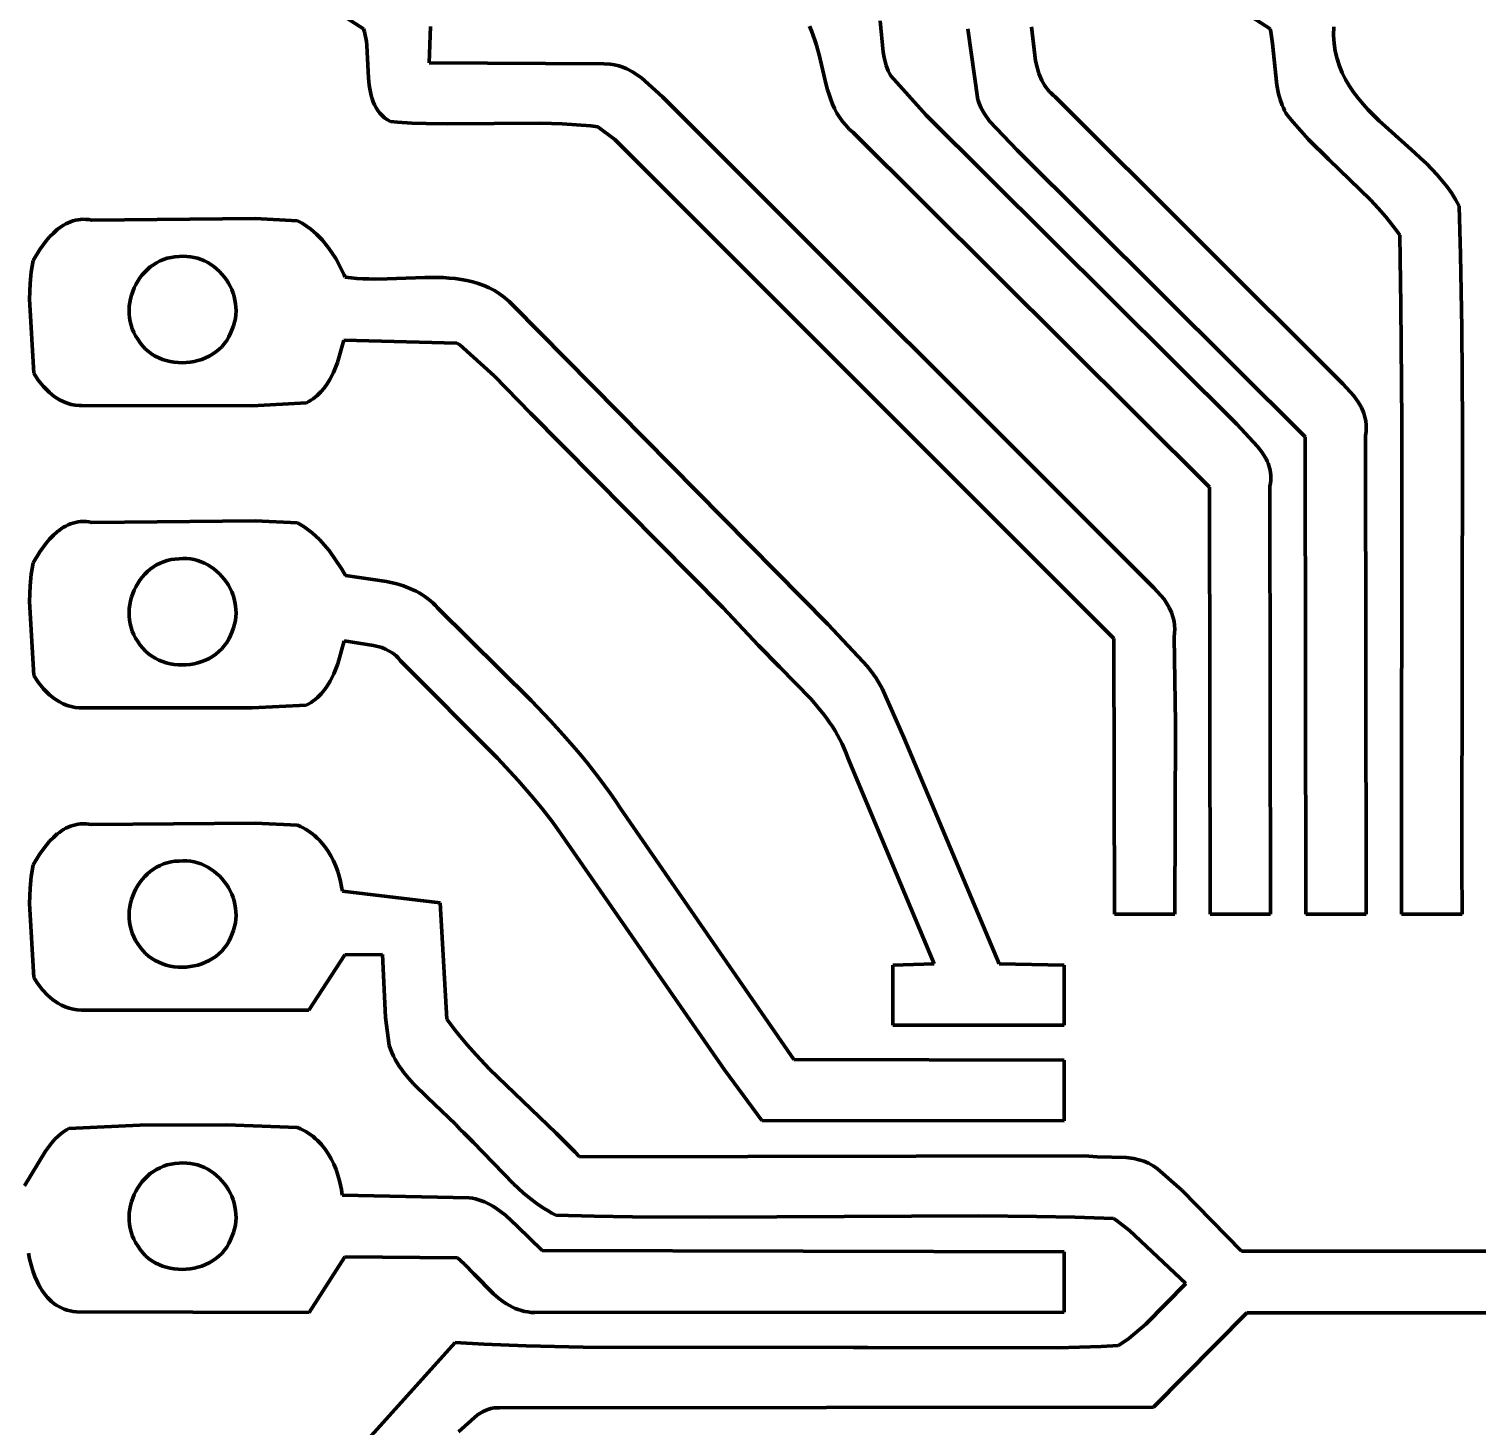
# Model space of a CAD drawing. Header units: millimetres. Extents: x 0.5 to 14.1, y 0 to 14.9.
# Drawn here: x 2.646 to 6.639, y 8.242 to 12.094 of the extents above; entities that cross this region are included whole.
import ezdxf

# ---------------------------------------------------------------- set-up
doc = ezdxf.new("R2010")
doc.units = ezdxf.units.MM
doc.layers.add('color#000000ff', color=7, linetype='CONTINUOUS', lineweight=100)

msp = doc.modelspace()

# ---------------------------------------------------------------- linework, layer by layer
at = {"layer": 'color#000000ff'}
for p, q in [((3.5686, 12.0938), (3.4162, 12.1927)), ((6.0684, 12.0939), (5.9163, 12.1927)), ((3.753, 12.101), (3.7494, 12.0001)), ((4.8036, 12.0885), (4.7979, 12.1011)), ((4.9927, 12.1158), (5.0014, 12.0303)), ((5.4104, 12.1), (5.4216, 12.0059)), ((6.2438, 12.1001), (6.2432, 12.0764)), ((3.5711, 12.0856), (3.5686, 12.0938)), ((3.5733, 12.077), (3.5711, 12.0856)), ((3.575, 12.0681), (3.5733, 12.077)), ((3.5765, 12.0589), (3.575, 12.0681)), ((3.5776, 12.0494), (3.5765, 12.0589)), ((4.8087, 12.0757), (4.8036, 12.0885)), ((4.8133, 12.0626), (4.8087, 12.0757)), ((4.8174, 12.0493), (4.8133, 12.0626)), ((5.2624, 11.8986), (5.235, 12.0939)), ((6.07, 12.086), (6.0684, 12.0939)), ((6.0748, 12.0538), (6.07, 12.086)), ((6.2432, 12.0764), (6.2445, 12.0538)), ((3.5791, 12.0299), (3.5776, 12.0494)), ((3.5825, 11.9588), (3.5791, 12.0299)), ((4.8212, 12.0358), (4.8174, 12.0493)), ((4.8246, 12.0221), (4.8212, 12.0358)), ((4.8442, 11.9395), (4.8246, 12.0221)), ((5.0014, 12.0303), (5.0041, 12.0151)), ((6.0865, 11.9388), (6.0748, 12.0538)), ((6.2445, 12.0538), (6.2477, 12.0322)), ((6.2477, 12.0322), (6.2525, 12.0115)), ((3.7494, 12.0001), (4.2315, 11.9975)), ((4.2315, 11.9975), (4.2487, 11.9965)), ((4.2487, 11.9965), (4.2608, 11.9949)), ((4.2608, 11.9949), (4.2724, 11.9921)), ((4.2724, 11.9921), (4.2837, 11.9885)), ((4.2837, 11.9885), (4.2945, 11.9839)), ((4.2945, 11.9839), (4.3101, 11.9756)), ((5.0041, 12.0151), (5.0077, 12.0001)), ((5.0077, 12.0001), (5.0099, 11.9928)), ((5.0099, 11.9928), (5.0125, 11.9855)), ((5.0125, 11.9855), (5.0154, 11.9784)), ((5.0154, 11.9784), (5.0186, 11.9713)), ((5.4216, 12.0059), (5.4264, 11.9848)), ((5.4264, 11.9848), (5.4306, 11.9711)), ((6.2525, 12.0115), (6.2589, 11.9916)), ((6.2589, 11.9916), (6.2668, 11.9725)), ((3.5845, 11.9389), (3.5825, 11.9588)), ((3.5859, 11.9292), (3.5845, 11.9389)), ((4.3101, 11.9756), (4.3347, 11.9587)), ((4.3347, 11.9587), (4.3929, 11.9071)), ((4.8479, 11.926), (4.8442, 11.9395)), ((5.0186, 11.9713), (5.0223, 11.9644)), ((5.0223, 11.9644), (5.1202, 11.8564)), ((5.4306, 11.9711), (5.4358, 11.9579)), ((5.4358, 11.9579), (5.4388, 11.9515)), ((5.4388, 11.9515), (5.4422, 11.9452)), ((5.4422, 11.9452), (5.4458, 11.9391)), ((5.4458, 11.9391), (5.4498, 11.9332)), ((6.0915, 11.9149), (6.0865, 11.9388)), ((6.2668, 11.9725), (6.2761, 11.9542)), ((6.2761, 11.9542), (6.2865, 11.9365)), ((3.5877, 11.9197), (3.5859, 11.9292)), ((3.5898, 11.9104), (3.5877, 11.9197)), ((3.5923, 11.9014), (3.5898, 11.9104)), ((3.5954, 11.8927), (3.5923, 11.9014)), ((4.3929, 11.9071), (5.7479, 10.5532)), ((4.8521, 11.9127), (4.8479, 11.926)), ((4.8566, 11.8996), (4.8521, 11.9127)), ((4.8617, 11.8868), (4.8566, 11.8996)), ((5.2664, 11.8868), (5.2624, 11.8986)), ((5.4498, 11.9332), (5.4542, 11.9274)), ((5.4542, 11.9274), (5.4589, 11.9218)), ((5.4589, 11.9218), (5.464, 11.9165)), ((5.464, 11.9165), (5.4696, 11.9113)), ((5.4696, 11.9113), (5.4756, 11.9063)), ((5.4756, 11.9063), (6.2687, 11.1156)), ((6.0959, 11.8992), (6.0915, 11.9149)), ((6.1013, 11.884), (6.0959, 11.8992)), ((6.2865, 11.9365), (6.2981, 11.9194)), ((6.2981, 11.9194), (6.3107, 11.9028)), ((6.3107, 11.9028), (6.3242, 11.8868)), ((3.599, 11.8844), (3.5954, 11.8927)), ((3.6031, 11.8764), (3.599, 11.8844)), ((3.6079, 11.8689), (3.6031, 11.8764)), ((3.6134, 11.8619), (3.6079, 11.8689)), ((3.6196, 11.8553), (3.6134, 11.8619)), ((4.8674, 11.8743), (4.8617, 11.8868)), ((4.8738, 11.8621), (4.8674, 11.8743)), ((4.881, 11.8504), (4.8738, 11.8621)), ((5.2713, 11.8756), (5.2664, 11.8868)), ((5.2802, 11.8597), (5.2713, 11.8756)), ((5.2943, 11.8399), (5.2802, 11.8597)), ((6.1045, 11.8764), (6.1013, 11.884)), ((6.108, 11.869), (6.1045, 11.8764)), ((6.1118, 11.8617), (6.108, 11.869)), ((6.1216, 11.8492), (6.1118, 11.8617)), ((6.3242, 11.8868), (6.3385, 11.8711)), ((6.3385, 11.8711), (6.3534, 11.8557)), ((3.6265, 11.8492), (3.6196, 11.8553)), ((3.6343, 11.8437), (3.6265, 11.8492)), ((3.643, 11.8389), (3.6343, 11.8437)), ((3.6626, 11.8371), (3.643, 11.8389)), ((3.7019, 11.8345), (3.6626, 11.8371)), ((3.7413, 11.8329), (3.7019, 11.8345)), ((3.8004, 11.832), (3.7413, 11.8329)), ((4.057, 11.8338), (3.8004, 11.832)), ((4.1162, 11.8321), (4.057, 11.8338)), ((4.1556, 11.8298), (4.1162, 11.8321)), ((4.1949, 11.8263), (4.1556, 11.8298)), ((4.2145, 11.8241), (4.1949, 11.8263)), ((4.2613, 11.7895), (4.2145, 11.8241)), ((4.889, 11.839), (4.881, 11.8504)), ((4.8979, 11.8282), (4.889, 11.839)), ((4.9079, 11.8178), (4.8979, 11.8282)), ((4.9189, 11.808), (4.9079, 11.8178)), ((5.1202, 11.8564), (5.9767, 11.0043)), ((5.3703, 11.7593), (5.2943, 11.8399)), ((6.1316, 11.8368), (6.1216, 11.8492)), ((6.1523, 11.8128), (6.1316, 11.8368)), ((6.3534, 11.8557), (6.3689, 11.8407)), ((6.3689, 11.8407), (6.3848, 11.8259)), ((6.3848, 11.8259), (6.467, 11.7527)), ((5.6373, 10.4135), (4.2613, 11.7895)), ((5.9011, 10.8302), (4.9189, 11.808)), ((6.1739, 11.7895), (6.1523, 11.8128)), ((6.2303, 11.7335), (6.1739, 11.7895)), ((6.165, 10.9691), (5.3703, 11.7593)), ((6.467, 11.7527), (6.4831, 11.7378)), ((6.4831, 11.7378), (6.4989, 11.7227)), ((6.3445, 11.6227), (6.2303, 11.7335)), ((6.4989, 11.7227), (6.5141, 11.7073)), ((6.5141, 11.7073), (6.5288, 11.6916)), ((6.5288, 11.6916), (6.5428, 11.6754)), ((6.5428, 11.6754), (6.5559, 11.6588)), ((6.5559, 11.6588), (6.5682, 11.6416)), ((6.3661, 11.5995), (6.3445, 11.6227)), ((6.5682, 11.6416), (6.5793, 11.6238)), ((6.5793, 11.6238), (6.5893, 11.6053)), ((6.3869, 11.5756), (6.3661, 11.5995)), ((6.5893, 11.6053), (6.5929, 11.4707)), ((2.7135, 11.5312), (2.7244, 11.5409)), ((2.7244, 11.5409), (2.7301, 11.5453)), ((2.7301, 11.5453), (2.7359, 11.5494)), ((2.7359, 11.5494), (2.7419, 11.5532)), ((2.7419, 11.5532), (2.7481, 11.5566)), ((2.7481, 11.5566), (2.7544, 11.5597)), ((2.7544, 11.5597), (2.7609, 11.5624)), ((2.7609, 11.5624), (2.7676, 11.5647)), ((2.7676, 11.5647), (2.7745, 11.5665)), ((2.7745, 11.5665), (2.7815, 11.5678)), ((2.7815, 11.5678), (2.7887, 11.5687)), ((2.7887, 11.5687), (2.7961, 11.5691)), ((2.7961, 11.5691), (2.8037, 11.5689)), ((2.8037, 11.5689), (2.8115, 11.5681)), ((2.8115, 11.5681), (2.8194, 11.5668)), ((2.8194, 11.5668), (3.2697, 11.5708)), ((3.2697, 11.5708), (3.3869, 11.565)), ((3.3869, 11.565), (3.3996, 11.5581)), ((3.3996, 11.5581), (3.4117, 11.5504)), ((3.4117, 11.5504), (3.4232, 11.5419)), ((3.4232, 11.5419), (3.4394, 11.528)), ((6.3969, 11.5633), (6.3869, 11.5756)), ((6.4067, 11.5507), (6.3969, 11.5633)), ((6.4161, 11.538), (6.4067, 11.5507)), ((6.4253, 11.5249), (6.4161, 11.538)), ((2.6761, 11.4857), (2.6936, 11.5095)), ((2.6936, 11.5095), (2.7032, 11.5207)), ((2.7032, 11.5207), (2.7135, 11.5312)), ((3.4394, 11.528), (3.4544, 11.5128)), ((3.4544, 11.5128), (3.4725, 11.4907)), ((6.4288, 11.3313), (6.4253, 11.5249)), ((2.6574, 11.4555), (2.6761, 11.4857)), ((3.0172, 11.4582), (3.0075, 11.4541)), ((3.0274, 11.4615), (3.0172, 11.4582)), ((3.0379, 11.464), (3.0274, 11.4615)), ((3.0487, 11.4656), (3.0379, 11.464)), ((3.0599, 11.4662), (3.0487, 11.4656)), ((3.0706, 11.467), (3.0599, 11.4662)), ((3.0811, 11.4668), (3.0706, 11.467)), ((3.0914, 11.4658), (3.0811, 11.4668)), ((3.1015, 11.464), (3.0914, 11.4658)), ((3.1113, 11.4615), (3.1015, 11.464)), ((3.1209, 11.4582), (3.1113, 11.4615)), ((3.1301, 11.4542), (3.1209, 11.4582)), ((3.4725, 11.4907), (3.4925, 11.4608)), ((3.4925, 11.4608), (3.5155, 11.4163)), ((6.5929, 11.4707), (6.5965, 11.2689)), ((2.6494, 11.3918), (2.6525, 11.4238)), ((2.6525, 11.4238), (2.6574, 11.4555)), ((2.9654, 11.4234), (2.9585, 11.4156)), ((2.9729, 11.4308), (2.9654, 11.4234)), ((2.9808, 11.4376), (2.9729, 11.4308)), ((2.9893, 11.4438), (2.9808, 11.4376)), ((2.9982, 11.4493), (2.9893, 11.4438)), ((3.0075, 11.4541), (2.9982, 11.4493)), ((3.1391, 11.4496), (3.1301, 11.4542)), ((3.1477, 11.4443), (3.1391, 11.4496)), ((3.1559, 11.4385), (3.1477, 11.4443)), ((3.1637, 11.4321), (3.1559, 11.4385)), ((3.1711, 11.4252), (3.1637, 11.4321)), ((3.1781, 11.4178), (3.1711, 11.4252)), ((2.6476, 11.3489), (2.6494, 11.3918)), ((2.9363, 11.3799), (2.9323, 11.3701)), ((2.941, 11.3894), (2.9363, 11.3799)), ((2.9462, 11.3985), (2.941, 11.3894)), ((2.9521, 11.4072), (2.9462, 11.3985)), ((2.9585, 11.4156), (2.9521, 11.4072)), ((3.1846, 11.41), (3.1781, 11.4178)), ((3.1905, 11.4018), (3.1846, 11.41)), ((3.196, 11.3933), (3.1905, 11.4018)), ((3.2008, 11.3844), (3.196, 11.3933)), ((3.2051, 11.3752), (3.2008, 11.3844)), ((3.5155, 11.4163), (3.5184, 11.4099)), ((3.5184, 11.4099), (3.5342, 11.4077)), ((3.5342, 11.4077), (3.5503, 11.4061)), ((3.5503, 11.4061), (3.5667, 11.405)), ((3.5667, 11.405), (3.5832, 11.4045)), ((3.5832, 11.4045), (3.6, 11.4043)), ((3.6, 11.4043), (3.6339, 11.4049)), ((3.6339, 11.4049), (3.7372, 11.4087)), ((3.7372, 11.4087), (3.7543, 11.4089)), ((3.7543, 11.4089), (3.7713, 11.4087)), ((3.7713, 11.4087), (3.7882, 11.4081)), ((3.7882, 11.4081), (3.8049, 11.4071)), ((3.8049, 11.4071), (3.8214, 11.4054)), ((3.8214, 11.4054), (3.8377, 11.4032)), ((3.8377, 11.4032), (3.8538, 11.4002)), ((3.8538, 11.4002), (3.8696, 11.3965)), ((3.8696, 11.3965), (3.8851, 11.392)), ((3.8851, 11.392), (3.9002, 11.3865)), ((3.9002, 11.3865), (3.915, 11.38)), ((3.915, 11.38), (3.9294, 11.3724)), ((2.6595, 11.1449), (2.6476, 11.3489)), ((2.9242, 11.3396), (2.9229, 11.3292)), ((2.9262, 11.3499), (2.9242, 11.3396)), ((2.9289, 11.3601), (2.9262, 11.3499)), ((2.9323, 11.3701), (2.9289, 11.3601)), ((3.2088, 11.3658), (3.2051, 11.3752)), ((3.2118, 11.3561), (3.2088, 11.3658)), ((3.2142, 11.3463), (3.2118, 11.3561)), ((3.2159, 11.3364), (3.2142, 11.3463)), ((3.9294, 11.3724), (3.9434, 11.3637)), ((3.9434, 11.3637), (3.9569, 11.3538)), ((3.9569, 11.3538), (3.97, 11.3426)), ((3.97, 11.3426), (3.9825, 11.33)), ((2.9229, 11.3292), (2.9223, 11.3187)), ((2.9223, 11.3187), (2.9224, 11.3082)), ((2.9224, 11.3082), (2.9234, 11.2977)), ((3.2153, 11.2959), (3.2166, 11.306)), ((3.2169, 11.3263), (3.2159, 11.3364)), ((3.2166, 11.306), (3.2171, 11.3162)), ((3.2171, 11.3162), (3.2169, 11.3263)), ((3.9825, 11.33), (4.8486, 10.4524)), ((6.4316, 11.0086), (6.4288, 11.3313)), ((2.9234, 11.2977), (2.9251, 11.2873)), ((2.9251, 11.2873), (2.9277, 11.277)), ((2.9277, 11.277), (2.931, 11.267)), ((2.931, 11.267), (2.9353, 11.2571)), ((3.2022, 11.2549), (3.2063, 11.2658)), ((3.2063, 11.2658), (3.2102, 11.2757)), ((3.2102, 11.2757), (3.2132, 11.2858)), ((3.2132, 11.2858), (3.2153, 11.2959)), ((6.5965, 11.2689), (6.5987, 10.9996)), ((2.9353, 11.2571), (2.9404, 11.2475)), ((2.9404, 11.2475), (2.9464, 11.2382)), ((2.9464, 11.2382), (2.9528, 11.2284)), ((2.9528, 11.2284), (2.9599, 11.2195)), ((2.9599, 11.2195), (2.9677, 11.2114)), ((3.1776, 11.2178), (3.1848, 11.2261)), ((3.1848, 11.2261), (3.1914, 11.235)), ((3.1914, 11.235), (3.1972, 11.2446)), ((3.1972, 11.2446), (3.2022, 11.2549)), ((3.5145, 11.2354), (3.4964, 11.1739)), ((3.8257, 11.2274), (3.5145, 11.2354)), ((3.8339, 11.2227), (3.8257, 11.2274)), ((3.9286, 11.137), (3.8339, 11.2227)), ((2.9677, 11.2114), (2.976, 11.2041)), ((2.976, 11.2041), (2.9849, 11.1976)), ((2.9849, 11.1976), (2.9943, 11.1919)), ((2.9943, 11.1919), (3.004, 11.1869)), ((3.004, 11.1869), (3.0142, 11.1828)), ((3.0142, 11.1828), (3.0246, 11.1794)), ((3.0246, 11.1794), (3.0353, 11.1768)), ((3.1013, 11.1769), (3.112, 11.1795)), ((3.112, 11.1795), (3.1225, 11.1829)), ((3.1225, 11.1829), (3.1328, 11.1869)), ((3.1328, 11.1869), (3.1427, 11.1917)), ((3.1427, 11.1917), (3.1521, 11.1972)), ((3.1521, 11.1972), (3.1612, 11.2034)), ((3.1612, 11.2034), (3.1696, 11.2102)), ((3.1696, 11.2102), (3.1776, 11.2178)), ((2.6717, 11.1258), (2.6595, 11.1449)), ((3.0353, 11.1768), (3.0462, 11.1749)), ((3.0462, 11.1749), (3.0572, 11.1738)), ((3.0572, 11.1738), (3.0683, 11.1735)), ((3.0683, 11.1735), (3.0793, 11.1739)), ((3.0793, 11.1739), (3.0904, 11.1751)), ((3.0904, 11.1751), (3.1013, 11.1769)), ((3.4854, 11.1469), (3.4755, 11.1275)), ((3.4964, 11.1739), (3.4854, 11.1469)), ((2.6861, 11.1078), (2.6717, 11.1258)), ((2.7026, 11.0914), (2.6861, 11.1078)), ((3.4597, 11.1037), (3.4506, 11.0929)), ((3.468, 11.1153), (3.4597, 11.1037)), ((3.4755, 11.1275), (3.468, 11.1153)), ((4.0289, 11.0342), (3.9286, 11.137)), ((6.2687, 11.1156), (6.2992, 11.0827)), ((2.7161, 11.0806), (2.7026, 11.0914)), ((2.7306, 11.0714), (2.7161, 11.0806)), ((2.7408, 11.0662), (2.7306, 11.0714)), ((2.7513, 11.062), (2.7408, 11.0662)), ((2.7622, 11.0587), (2.7513, 11.062)), ((2.7734, 11.0565), (2.7622, 11.0587)), ((3.411, 11.0627), (3.2614, 11.0549)), ((3.4174, 11.0662), (3.411, 11.0627)), ((3.4236, 11.0699), (3.4174, 11.0662)), ((3.4295, 11.074), (3.4236, 11.0699)), ((3.4352, 11.0783), (3.4295, 11.074)), ((3.4406, 11.0829), (3.4352, 11.0783)), ((3.4457, 11.0878), (3.4406, 11.0829)), ((3.4506, 11.0929), (3.4457, 11.0878)), ((6.2992, 11.0827), (6.312, 11.0643)), ((6.312, 11.0643), (6.3201, 11.0497)), ((2.7848, 11.0555), (2.7734, 11.0565)), ((2.7907, 11.0554), (2.7848, 11.0555)), ((3.2614, 11.0549), (2.7907, 11.0554)), ((4.5596, 10.4987), (4.0289, 11.0342)), ((6.3201, 11.0497), (6.3264, 11.0343)), ((6.3264, 11.0343), (6.3296, 11.0237)), ((6.3296, 11.0237), (6.3319, 11.0129)), ((5.9767, 11.0043), (6.0334, 10.9425)), ((6.3319, 11.0129), (6.3331, 11.0017)), ((6.3328, 10.9843), (6.3321, 10.9784)), ((6.3332, 10.9902), (6.3328, 10.9843)), ((6.3331, 11.0017), (6.3332, 10.9902)), ((6.4306, 9.6528), (6.4316, 11.0086)), ((6.5987, 10.9996), (6.5962, 9.7874)), ((6.0334, 10.9425), (6.0461, 10.926)), ((6.1667, 9.6528), (6.165, 10.9691)), ((6.3321, 10.9784), (6.331, 10.9724)), ((6.331, 10.9724), (6.333, 9.6983)), ((6.0461, 10.926), (6.0535, 10.9144)), ((6.0535, 10.9144), (6.0568, 10.9085)), ((6.0568, 10.9085), (6.0599, 10.9025)), ((6.0599, 10.9025), (6.0625, 10.8963)), ((6.0625, 10.8963), (6.0649, 10.89)), ((6.0649, 10.89), (6.0668, 10.8835)), ((6.0668, 10.8835), (6.0684, 10.8769)), ((6.0684, 10.8769), (6.0695, 10.8701)), ((6.0695, 10.8701), (6.0701, 10.8632)), ((6.0701, 10.8632), (6.0703, 10.856)), ((5.9028, 9.6528), (5.9011, 10.8302)), ((6.0691, 10.8412), (6.0676, 10.8336)), ((6.0676, 10.8336), (6.0694, 9.6528)), ((6.07, 10.8487), (6.0691, 10.8412)), ((6.0703, 10.856), (6.07, 10.8487)), ((2.7135, 10.6979), (2.7244, 10.7075)), ((2.7244, 10.7075), (2.7301, 10.7119)), ((2.7301, 10.7119), (2.7359, 10.7161)), ((2.7359, 10.7161), (2.7419, 10.7198)), ((2.7419, 10.7198), (2.7481, 10.7233)), ((2.7481, 10.7233), (2.7544, 10.7264)), ((2.7544, 10.7264), (2.7609, 10.7291)), ((2.7609, 10.7291), (2.7676, 10.7313)), ((2.7676, 10.7313), (2.7745, 10.7332)), ((2.7745, 10.7332), (2.7815, 10.7345)), ((2.7815, 10.7345), (2.7887, 10.7354)), ((2.7887, 10.7354), (2.7961, 10.7357)), ((2.7961, 10.7357), (2.8037, 10.7355)), ((2.8037, 10.7355), (2.8115, 10.7348)), ((2.8115, 10.7348), (2.8194, 10.7334)), ((2.8194, 10.7334), (3.2696, 10.7374)), ((3.2696, 10.7374), (3.3869, 10.7317)), ((3.3869, 10.7317), (3.4046, 10.721)), ((3.4046, 10.721), (3.4266, 10.7048)), ((3.4266, 10.7048), (3.4468, 10.6864)), ((2.6761, 10.6524), (2.6936, 10.6762)), ((2.6936, 10.6762), (2.7032, 10.6874)), ((2.7032, 10.6874), (2.7135, 10.6979)), ((3.4468, 10.6864), (3.4741, 10.6557)), ((2.6525, 10.5905), (2.6574, 10.6222)), ((2.6574, 10.6222), (2.6761, 10.6524)), ((3.0075, 10.6208), (2.9982, 10.616)), ((3.0172, 10.6249), (3.0075, 10.6208)), ((3.0274, 10.6282), (3.0172, 10.6249)), ((3.0379, 10.6307), (3.0274, 10.6282)), ((3.0487, 10.6323), (3.0379, 10.6307)), ((3.0599, 10.6329), (3.0487, 10.6323)), ((3.0706, 10.6336), (3.0599, 10.6329)), ((3.0811, 10.6335), (3.0706, 10.6336)), ((3.0914, 10.6325), (3.0811, 10.6335)), ((3.1015, 10.6307), (3.0914, 10.6325)), ((3.1113, 10.6281), (3.1015, 10.6307)), ((3.1209, 10.6248), (3.1113, 10.6281)), ((3.1301, 10.6209), (3.1209, 10.6248)), ((3.1391, 10.6162), (3.1301, 10.6209)), ((3.4741, 10.6557), (3.5086, 10.6045)), ((2.6494, 10.5585), (2.6525, 10.5905)), ((2.9585, 10.5822), (2.9521, 10.5739)), ((2.9654, 10.5901), (2.9585, 10.5822)), ((2.9729, 10.5975), (2.9654, 10.5901)), ((2.9808, 10.6043), (2.9729, 10.5975)), ((2.9893, 10.6104), (2.9808, 10.6043)), ((2.9982, 10.616), (2.9893, 10.6104)), ((3.1477, 10.611), (3.1391, 10.6162)), ((3.1559, 10.6051), (3.1477, 10.611)), ((3.1637, 10.5987), (3.1559, 10.6051)), ((3.1711, 10.5918), (3.1637, 10.5987)), ((3.1781, 10.5845), (3.1711, 10.5918)), ((3.1846, 10.5767), (3.1781, 10.5845)), ((3.5086, 10.6045), (3.5186, 10.5866)), ((3.5186, 10.5866), (3.6324, 10.5701)), ((2.6476, 10.5156), (2.6494, 10.5585)), ((2.9363, 10.5466), (2.9323, 10.5368)), ((2.941, 10.556), (2.9363, 10.5466)), ((2.9462, 10.5652), (2.941, 10.556)), ((2.9521, 10.5739), (2.9462, 10.5652)), ((3.1905, 10.5685), (3.1846, 10.5767)), ((3.196, 10.5599), (3.1905, 10.5685)), ((3.2008, 10.551), (3.196, 10.5599)), ((3.2051, 10.5419), (3.2008, 10.551)), ((3.2088, 10.5324), (3.2051, 10.5419)), ((3.6324, 10.5701), (3.6604, 10.5635)), ((3.6604, 10.5635), (3.6786, 10.558)), ((3.6786, 10.558), (3.6875, 10.5549)), ((3.6875, 10.5549), (3.6963, 10.5514)), ((3.6963, 10.5514), (3.7049, 10.5477)), ((3.7049, 10.5477), (3.7134, 10.5436)), ((3.7134, 10.5436), (3.7217, 10.5391)), ((5.7479, 10.5532), (5.7756, 10.5214)), ((2.6595, 10.3115), (2.6476, 10.5156)), ((2.9242, 10.5063), (2.9229, 10.4958)), ((2.9262, 10.5166), (2.9242, 10.5063)), ((2.9289, 10.5268), (2.9262, 10.5166)), ((2.9323, 10.5368), (2.9289, 10.5268)), ((3.2118, 10.5228), (3.2088, 10.5324)), ((3.2142, 10.513), (3.2118, 10.5228)), ((3.2159, 10.503), (3.2142, 10.513)), ((3.2169, 10.493), (3.2159, 10.503)), ((3.7217, 10.5391), (3.7298, 10.5343)), ((3.7298, 10.5343), (3.7377, 10.5291)), ((3.7377, 10.5291), (3.7454, 10.5235)), ((3.7454, 10.5235), (3.7529, 10.5174)), ((3.7529, 10.5174), (3.7602, 10.5109)), ((3.7602, 10.5109), (3.7671, 10.5039)), ((3.7671, 10.5039), (3.7739, 10.4964)), ((5.7756, 10.5214), (5.7894, 10.4991)), ((2.9229, 10.4958), (2.9223, 10.4853)), ((2.9223, 10.4853), (2.9224, 10.4748)), ((2.9224, 10.4748), (2.9234, 10.4644)), ((2.9234, 10.4644), (2.9251, 10.454)), ((3.2132, 10.4524), (3.2153, 10.4625)), ((3.2153, 10.4625), (3.2166, 10.4727)), ((3.2166, 10.4727), (3.2171, 10.4828)), ((3.2171, 10.4828), (3.2169, 10.493)), ((3.7739, 10.4964), (4.0311, 10.2423)), ((4.6578, 10.3938), (4.5596, 10.4987)), ((5.7894, 10.4991), (5.7959, 10.4849)), ((5.7959, 10.4849), (5.8009, 10.4701)), ((5.8009, 10.4701), (5.8032, 10.4599)), ((5.8032, 10.4599), (5.8046, 10.4495)), ((2.9251, 10.454), (2.9277, 10.4437)), ((2.9277, 10.4437), (2.931, 10.4336)), ((2.931, 10.4336), (2.9353, 10.4237)), ((2.9353, 10.4237), (2.9404, 10.4141)), ((3.1972, 10.4113), (3.2022, 10.4215)), ((3.2022, 10.4215), (3.2063, 10.4325)), ((3.2063, 10.4325), (3.2102, 10.4424)), ((3.2102, 10.4424), (3.2132, 10.4524)), ((4.8486, 10.4524), (4.9461, 10.3488)), ((5.8047, 10.4279), (5.8031, 10.4168)), ((5.8046, 10.4495), (5.8051, 10.4388)), ((5.8051, 10.4388), (5.8047, 10.4279)), ((2.9404, 10.4141), (2.9464, 10.4048)), ((2.9464, 10.4048), (2.9528, 10.3951)), ((2.9528, 10.3951), (2.9599, 10.3862)), ((2.9599, 10.3862), (2.9677, 10.3781)), ((3.1696, 10.3769), (3.1776, 10.3845)), ((3.1776, 10.3845), (3.1848, 10.3927)), ((3.1848, 10.3927), (3.1914, 10.4017)), ((3.1914, 10.4017), (3.1972, 10.4113)), ((3.5149, 10.4069), (3.4974, 10.3436)), ((3.5965, 10.3942), (3.5149, 10.4069)), ((3.6188, 10.388), (3.5965, 10.3942)), ((3.6295, 10.3838), (3.6188, 10.388)), ((3.6397, 10.3787), (3.6295, 10.3838)), ((4.7153, 10.3349), (4.6578, 10.3938)), ((5.6388, 9.6528), (5.6373, 10.4135)), ((5.8031, 10.4168), (5.8074, 10.1798)), ((2.9677, 10.3781), (2.976, 10.3708)), ((2.976, 10.3708), (2.9849, 10.3643)), ((2.9849, 10.3643), (2.9943, 10.3585)), ((2.9943, 10.3585), (3.004, 10.3536)), ((3.004, 10.3536), (3.0142, 10.3495)), ((3.0142, 10.3495), (3.0246, 10.3461)), ((3.0246, 10.3461), (3.0353, 10.3435)), ((3.0353, 10.3435), (3.0462, 10.3416)), ((3.0462, 10.3416), (3.0572, 10.3405)), ((3.0572, 10.3405), (3.0683, 10.3402)), ((3.0683, 10.3402), (3.0793, 10.3406)), ((3.0793, 10.3406), (3.0904, 10.3417)), ((3.0904, 10.3417), (3.1013, 10.3436)), ((3.1013, 10.3436), (3.112, 10.3462)), ((3.112, 10.3462), (3.1225, 10.3495)), ((3.1225, 10.3495), (3.1328, 10.3536)), ((3.1328, 10.3536), (3.1427, 10.3584)), ((3.1427, 10.3584), (3.1521, 10.3638)), ((3.1521, 10.3638), (3.1612, 10.37)), ((3.1612, 10.37), (3.1696, 10.3769)), ((3.4974, 10.3436), (3.4866, 10.3158)), ((3.6494, 10.3726), (3.6397, 10.3787)), ((3.654, 10.3691), (3.6494, 10.3726)), ((3.6585, 10.3652), (3.654, 10.3691)), ((3.6628, 10.3611), (3.6585, 10.3652)), ((3.6669, 10.3566), (3.6628, 10.3611)), ((3.6708, 10.3517), (3.6669, 10.3566)), ((3.9384, 10.0836), (3.6708, 10.3517)), ((4.9461, 10.3488), (4.9573, 10.3365)), ((2.6717, 10.2925), (2.6595, 10.3115)), ((3.4866, 10.3158), (3.4767, 10.2959)), ((4.8023, 10.2458), (4.7153, 10.3349)), ((4.9573, 10.3365), (4.9676, 10.3237)), ((4.9676, 10.3237), (4.9816, 10.3035)), ((4.9816, 10.3035), (4.9982, 10.2753)), ((2.6861, 10.2744), (2.6717, 10.2925)), ((2.7026, 10.2581), (2.6861, 10.2744)), ((3.4515, 10.2603), (3.4465, 10.2551)), ((3.4563, 10.2658), (3.4515, 10.2603)), ((3.4608, 10.2714), (3.4563, 10.2658)), ((3.4692, 10.2833), (3.4608, 10.2714)), ((3.4767, 10.2959), (3.4692, 10.2833)), ((4.9982, 10.2753), (5.0578, 10.14)), ((2.7161, 10.2473), (2.7026, 10.2581)), ((2.7306, 10.2381), (2.7161, 10.2473)), ((2.7408, 10.2329), (2.7306, 10.2381)), ((2.7513, 10.2287), (2.7408, 10.2329)), ((2.7622, 10.2254), (2.7513, 10.2287)), ((2.7734, 10.2232), (2.7622, 10.2254)), ((2.7848, 10.2221), (2.7734, 10.2232)), ((2.7907, 10.222), (2.7848, 10.2221)), ((3.2614, 10.2216), (2.7907, 10.222)), ((3.4109, 10.2294), (3.2614, 10.2216)), ((3.4176, 10.2329), (3.4109, 10.2294)), ((3.4239, 10.2368), (3.4176, 10.2329)), ((3.43, 10.2409), (3.4239, 10.2368)), ((3.4357, 10.2454), (3.43, 10.2409)), ((3.4413, 10.2501), (3.4357, 10.2454)), ((3.4465, 10.2551), (3.4413, 10.2501)), ((4.0311, 10.2423), (4.0845, 10.1861)), ((4.8204, 10.225), (4.8023, 10.2458)), ((4.8376, 10.2036), (4.8204, 10.225)), ((4.0845, 10.1861), (4.1192, 10.148)), ((4.8458, 10.1926), (4.8376, 10.2036)), ((4.8537, 10.1815), (4.8458, 10.1926)), ((4.8613, 10.1701), (4.8537, 10.1815)), ((4.1192, 10.148), (4.1531, 10.1091)), ((4.8686, 10.1586), (4.8613, 10.1701)), ((4.8755, 10.1468), (4.8686, 10.1586)), ((4.882, 10.1347), (4.8755, 10.1468)), ((5.8074, 10.1798), (5.8054, 9.6528)), ((4.1531, 10.1091), (4.1697, 10.0893)), ((4.8881, 10.1224), (4.882, 10.1347)), ((4.8938, 10.1098), (4.8881, 10.1224)), ((4.8991, 10.0969), (4.8938, 10.1098)), ((5.0578, 10.14), (5.3215, 9.5162)), ((3.9954, 10.0218), (3.9384, 10.0836)), ((4.1697, 10.0893), (4.186, 10.0694)), ((4.186, 10.0694), (4.202, 10.0492)), ((4.9038, 10.0837), (4.8991, 10.0969)), ((5.1415, 9.5159), (4.9038, 10.0837)), ((4.0367, 9.9741), (3.9954, 10.0218)), ((4.202, 10.0492), (4.2177, 10.0287)), ((4.2177, 10.0287), (4.2331, 10.008)), ((4.2331, 10.008), (4.2482, 9.987)), ((4.2482, 9.987), (4.2629, 9.9657)), ((4.0633, 9.9416), (4.0367, 9.9741)), ((4.0891, 9.9083), (4.0633, 9.9416)), ((4.2629, 9.9657), (4.2773, 9.9442)), ((4.2773, 9.9442), (4.7551, 9.2524)), ((2.7745, 9.8998), (2.7815, 9.9012)), ((2.7815, 9.9012), (2.7887, 9.902)), ((2.7887, 9.902), (2.7961, 9.9024)), ((2.7961, 9.9024), (2.8037, 9.9022)), ((2.8037, 9.9022), (2.8115, 9.9015)), ((2.8115, 9.9015), (2.8194, 9.9001)), ((2.8194, 9.9001), (3.2697, 9.9041)), ((3.2697, 9.9041), (3.3869, 9.8983)), ((4.1092, 9.88), (4.0891, 9.9083)), ((2.7032, 9.8541), (2.7135, 9.8646)), ((2.7135, 9.8646), (2.7244, 9.8742)), ((2.7244, 9.8742), (2.7301, 9.8786)), ((2.7301, 9.8786), (2.7359, 9.8827)), ((2.7359, 9.8827), (2.7419, 9.8865)), ((2.7419, 9.8865), (2.7481, 9.89)), ((2.7481, 9.89), (2.7544, 9.893)), ((2.7544, 9.893), (2.7609, 9.8957)), ((2.7609, 9.8957), (2.7676, 9.898)), ((2.7676, 9.898), (2.7745, 9.8998)), ((3.3869, 9.8983), (3.3945, 9.8949)), ((3.3945, 9.8949), (3.4018, 9.8913)), ((3.4018, 9.8913), (3.4088, 9.8873)), ((3.4088, 9.8873), (3.4156, 9.8831)), ((3.4156, 9.8831), (3.4221, 9.8785)), ((3.4221, 9.8785), (3.4284, 9.8738)), ((3.4284, 9.8738), (3.4345, 9.8687)), ((3.4345, 9.8687), (3.4403, 9.8635)), ((3.4403, 9.8635), (3.4459, 9.858)), ((4.5642, 9.2237), (4.1092, 9.88)), ((2.6761, 9.8191), (2.6936, 9.8428)), ((2.6936, 9.8428), (2.7032, 9.8541)), ((3.4459, 9.858), (3.4512, 9.8523)), ((3.4512, 9.8523), (3.4612, 9.8403)), ((3.4612, 9.8403), (3.4702, 9.8275)), ((3.4702, 9.8275), (3.4784, 9.814)), ((2.6525, 9.7571), (2.6574, 9.7889)), ((2.6574, 9.7889), (2.6761, 9.8191)), ((2.9982, 9.7826), (2.9893, 9.7771)), ((3.0075, 9.7875), (2.9982, 9.7826)), ((3.0172, 9.7916), (3.0075, 9.7875)), ((3.0274, 9.7949), (3.0172, 9.7916)), ((3.0379, 9.7973), (3.0274, 9.7949)), ((3.0487, 9.7989), (3.0379, 9.7973)), ((3.0599, 9.7996), (3.0487, 9.7989)), ((3.0706, 9.8003), (3.0599, 9.7996)), ((3.0811, 9.8002), (3.0706, 9.8003)), ((3.0914, 9.7992), (3.0811, 9.8002)), ((3.1015, 9.7974), (3.0914, 9.7992)), ((3.1113, 9.7948), (3.1015, 9.7974)), ((3.1209, 9.7915), (3.1113, 9.7948)), ((3.1301, 9.7875), (3.1209, 9.7915)), ((3.1391, 9.7829), (3.1301, 9.7875)), ((3.1477, 9.7776), (3.1391, 9.7829)), ((3.4784, 9.814), (3.4856, 9.8)), ((3.4856, 9.8), (3.492, 9.7855)), ((3.492, 9.7855), (3.4975, 9.7706)), ((6.5962, 9.7874), (6.5972, 9.6528)), ((2.6494, 9.7252), (2.6525, 9.7571)), ((2.9585, 9.7489), (2.9521, 9.7406)), ((2.9654, 9.7568), (2.9585, 9.7489)), ((2.9729, 9.7641), (2.9654, 9.7568)), ((2.9808, 9.7709), (2.9729, 9.7641)), ((2.9893, 9.7771), (2.9808, 9.7709)), ((3.1559, 9.7718), (3.1477, 9.7776)), ((3.1637, 9.7654), (3.1559, 9.7718)), ((3.1711, 9.7585), (3.1637, 9.7654)), ((3.1781, 9.7511), (3.1711, 9.7585)), ((3.1846, 9.7433), (3.1781, 9.7511)), ((3.1905, 9.7351), (3.1846, 9.7433)), ((3.4975, 9.7706), (3.5042, 9.7476)), ((3.5042, 9.7476), (3.509, 9.7241)), ((2.6476, 9.6823), (2.6494, 9.7252)), ((2.9323, 9.7035), (2.9289, 9.6935)), ((2.9363, 9.7132), (2.9323, 9.7035)), ((2.941, 9.7227), (2.9363, 9.7132)), ((2.9462, 9.7318), (2.941, 9.7227)), ((2.9521, 9.7406), (2.9462, 9.7318)), ((3.196, 9.7266), (3.1905, 9.7351)), ((3.2008, 9.7177), (3.196, 9.7266)), ((3.2051, 9.7085), (3.2008, 9.7177)), ((3.2088, 9.6991), (3.2051, 9.7085)), ((3.509, 9.7241), (3.5102, 9.7163)), ((3.5102, 9.7163), (3.7803, 9.6843)), ((2.6595, 9.4782), (2.6476, 9.6823)), ((2.9229, 9.6625), (2.9223, 9.652)), ((2.9242, 9.6729), (2.9229, 9.6625)), ((2.9262, 9.6833), (2.9242, 9.6729)), ((2.9289, 9.6935), (2.9262, 9.6833)), ((3.2118, 9.6895), (3.2088, 9.6991)), ((3.2142, 9.6797), (3.2118, 9.6895)), ((3.2159, 9.6697), (3.2142, 9.6797)), ((3.2169, 9.6596), (3.2159, 9.6697)), ((3.7803, 9.6843), (3.7987, 9.3638)), ((6.333, 9.6983), (6.3333, 9.6528)), ((2.9223, 9.652), (2.9224, 9.6415)), ((2.9224, 9.6415), (2.9234, 9.631)), ((2.9234, 9.631), (2.9251, 9.6206)), ((3.2132, 9.6191), (3.2153, 9.6292)), ((3.2153, 9.6292), (3.2166, 9.6394)), ((3.2166, 9.6394), (3.2171, 9.6495)), ((3.2171, 9.6495), (3.2169, 9.6596)), ((5.8054, 9.6528), (5.6388, 9.6528)), ((6.0694, 9.6528), (5.9028, 9.6528)), ((6.3333, 9.6528), (6.1667, 9.6528)), ((6.5972, 9.6528), (6.4306, 9.6528)), ((2.9251, 9.6206), (2.9277, 9.6104)), ((2.9277, 9.6104), (2.931, 9.6003)), ((2.931, 9.6003), (2.9353, 9.5904)), ((2.9353, 9.5904), (2.9404, 9.5808)), ((3.1972, 9.5779), (3.2022, 9.5882)), ((3.2022, 9.5882), (3.2063, 9.5992)), ((3.2063, 9.5992), (3.2102, 9.6091)), ((3.2102, 9.6091), (3.2132, 9.6191)), ((2.9404, 9.5808), (2.9464, 9.5715)), ((2.9464, 9.5715), (2.9528, 9.5618)), ((2.9528, 9.5618), (2.9599, 9.5529)), ((2.9599, 9.5529), (2.9677, 9.5448)), ((2.9677, 9.5448), (2.976, 9.5374)), ((3.1612, 9.5367), (3.1696, 9.5436)), ((3.1696, 9.5436), (3.1776, 9.5511)), ((3.1776, 9.5511), (3.1848, 9.5594)), ((3.1848, 9.5594), (3.1914, 9.5683)), ((3.1914, 9.5683), (3.1972, 9.5779)), ((3.6213, 9.5419), (3.5175, 9.5407)), ((3.6289, 9.3686), (3.6213, 9.5419)), ((2.976, 9.5374), (2.9849, 9.5309)), ((2.9849, 9.5309), (2.9943, 9.5252)), ((2.9943, 9.5252), (3.004, 9.5203)), ((3.004, 9.5203), (3.0142, 9.5161)), ((3.0142, 9.5161), (3.0246, 9.5127)), ((3.0246, 9.5127), (3.0353, 9.5101)), ((3.0353, 9.5101), (3.0462, 9.5083)), ((3.0462, 9.5083), (3.0572, 9.5072)), ((3.0572, 9.5072), (3.0683, 9.5068)), ((3.0683, 9.5068), (3.0793, 9.5072)), ((3.0793, 9.5072), (3.0904, 9.5084)), ((3.0904, 9.5084), (3.1013, 9.5103)), ((3.1013, 9.5103), (3.112, 9.5129)), ((3.112, 9.5129), (3.1225, 9.5162)), ((3.1225, 9.5162), (3.1328, 9.5203)), ((3.1328, 9.5203), (3.1427, 9.525)), ((3.1427, 9.525), (3.1521, 9.5305)), ((3.1521, 9.5305), (3.1612, 9.5367)), ((3.5175, 9.5407), (3.4182, 9.3886)), ((5.0278, 9.3471), (5.028, 9.5124)), ((5.028, 9.5124), (5.1415, 9.5159)), ((5.3215, 9.5162), (5.4999, 9.5129)), ((5.4999, 9.5129), (5.5, 9.3469)), ((2.6684, 9.4638), (2.6595, 9.4782)), ((2.6823, 9.4455), (2.6684, 9.4638)), ((2.6983, 9.4286), (2.6823, 9.4455)), ((2.7115, 9.4174), (2.6983, 9.4286)), ((2.7257, 9.4076), (2.7115, 9.4174)), ((2.7357, 9.402), (2.7257, 9.4076)), ((2.746, 9.3973), (2.7357, 9.402)), ((2.7567, 9.3935), (2.746, 9.3973)), ((2.7678, 9.3907), (2.7567, 9.3935)), ((2.7791, 9.389), (2.7678, 9.3907)), ((2.7907, 9.3885), (2.7791, 9.389)), ((3.4182, 9.3886), (2.7907, 9.3885)), ((3.639, 9.2913), (3.6289, 9.3686)), ((3.7987, 9.3638), (3.8094, 9.349)), ((3.8094, 9.349), (3.8203, 9.3345)), ((5.5, 9.3469), (5.0278, 9.3471)), ((3.8203, 9.3345), (3.8316, 9.3203)), ((3.8316, 9.3203), (3.8547, 9.2924)), ((3.6427, 9.2811), (3.639, 9.2913)), ((3.6468, 9.2713), (3.6427, 9.2811)), ((3.6513, 9.2617), (3.6468, 9.2713)), ((3.8547, 9.2924), (3.8788, 9.2652)), ((3.8788, 9.2652), (3.9162, 9.2256)), ((3.6562, 9.2523), (3.6513, 9.2617)), ((3.6614, 9.2432), (3.6562, 9.2523)), ((3.667, 9.2344), (3.6614, 9.2432)), ((3.673, 9.2257), (3.667, 9.2344)), ((3.6792, 9.2173), (3.673, 9.2257)), ((3.9162, 9.2256), (4.1, 9.0488)), ((4.6669, 9.0838), (4.5642, 9.2237)), ((4.7551, 9.2524), (5.5, 9.2502)), ((5.5, 9.2502), (5.5, 9.0836)), ((3.6924, 9.2009), (3.6792, 9.2173)), ((3.7066, 9.1851), (3.6924, 9.2009)), ((3.7446, 9.1475), (3.7066, 9.1851)), ((3.8219, 9.0737), (3.7446, 9.1475)), ((2.756, 9.062), (2.9516, 9.0716)), ((2.9516, 9.0716), (3.1912, 9.0724)), ((3.1912, 9.0724), (3.3869, 9.065)), ((3.3869, 9.065), (3.3947, 9.0615)), ((3.8359, 9.0581), (3.8219, 9.0737)), ((5.5, 9.0836), (4.6669, 9.0838)), ((2.7085, 9.0221), (2.7178, 9.0324)), ((2.7178, 9.0324), (2.7277, 9.0419)), ((2.7277, 9.0419), (2.7384, 9.0507)), ((2.7384, 9.0507), (2.744, 9.0547)), ((2.744, 9.0547), (2.7499, 9.0585)), ((2.7499, 9.0585), (2.756, 9.062)), ((3.3947, 9.0615), (3.4022, 9.0578)), ((3.4022, 9.0578), (3.4094, 9.0538)), ((3.4094, 9.0538), (3.4164, 9.0494)), ((3.4164, 9.0494), (3.423, 9.0448)), ((3.423, 9.0448), (3.4295, 9.0399)), ((3.4295, 9.0399), (3.4356, 9.0348)), ((3.4356, 9.0348), (3.4415, 9.0294)), ((3.4415, 9.0294), (3.4471, 9.0237)), ((3.4471, 9.0237), (3.4525, 9.0179)), ((3.8449, 9.0501), (3.8359, 9.0581)), ((3.8712, 9.0248), (3.8449, 9.0501)), ((3.9823, 8.9099), (3.8712, 9.0248)), ((4.1, 9.0488), (4.1515, 8.9974)), ((2.6341, 8.9042), (2.6917, 9)), ((2.6917, 9), (2.7085, 9.0221)), ((3.4525, 9.0179), (3.4576, 9.0118)), ((3.4576, 9.0118), (3.4625, 9.0055)), ((3.4625, 9.0055), (3.4715, 8.9923)), ((3.4715, 8.9923), (3.4796, 8.9785)), ((4.1515, 8.9974), (4.164, 8.9843)), ((4.164, 8.9843), (5.5559, 8.9864)), ((5.5559, 8.9864), (5.5911, 8.9842)), ((5.5911, 8.9842), (5.6713, 8.9821)), ((2.9893, 8.9438), (2.9808, 8.9376)), ((2.9982, 8.9493), (2.9893, 8.9438)), ((3.0075, 8.9541), (2.9982, 8.9493)), ((3.0172, 8.9582), (3.0075, 8.9541)), ((3.0274, 8.9615), (3.0172, 8.9582)), ((3.0379, 8.964), (3.0274, 8.9615)), ((3.0487, 8.9656), (3.0379, 8.964)), ((3.0599, 8.9662), (3.0487, 8.9656)), ((3.0706, 8.967), (3.0599, 8.9662)), ((3.0811, 8.9668), (3.0706, 8.967)), ((3.0914, 8.9658), (3.0811, 8.9668)), ((3.1015, 8.964), (3.0914, 8.9658)), ((3.1113, 8.9615), (3.1015, 8.964)), ((3.1209, 8.9582), (3.1113, 8.9615)), ((3.1301, 8.9542), (3.1209, 8.9582)), ((3.1391, 8.9496), (3.1301, 8.9542)), ((3.1477, 8.9443), (3.1391, 8.9496)), ((3.1559, 8.9385), (3.1477, 8.9443)), ((3.4796, 8.9785), (3.4867, 8.9641)), ((3.4867, 8.9641), (3.4929, 8.9491)), ((3.4929, 8.9491), (3.4982, 8.9338)), ((5.6713, 8.9821), (5.6926, 8.9792)), ((5.6926, 8.9792), (5.7065, 8.9761)), ((5.7065, 8.9761), (5.7133, 8.9742)), ((5.7133, 8.9742), (5.7199, 8.9719)), ((5.7199, 8.9719), (5.7265, 8.9693)), ((5.7265, 8.9693), (5.733, 8.9664)), ((5.733, 8.9664), (5.7393, 8.9631)), ((5.7393, 8.9631), (5.7455, 8.9594)), ((5.7455, 8.9594), (5.7515, 8.9553)), ((5.7515, 8.9553), (5.7574, 8.9507)), ((5.7574, 8.9507), (5.8251, 8.8921)), ((2.9521, 8.9072), (2.9462, 8.8985)), ((2.9585, 8.9156), (2.9521, 8.9072)), ((2.9654, 8.9235), (2.9585, 8.9156)), ((2.9729, 8.9308), (2.9654, 8.9235)), ((2.9808, 8.9376), (2.9729, 8.9308)), ((3.1637, 8.9321), (3.1559, 8.9385)), ((3.1711, 8.9252), (3.1637, 8.9321)), ((3.1781, 8.9178), (3.1711, 8.9252)), ((3.1846, 8.91), (3.1781, 8.9178)), ((3.1905, 8.9018), (3.1846, 8.91)), ((3.4982, 8.9338), (3.5026, 8.9181)), ((3.5026, 8.9181), (3.5077, 8.8942)), ((4.0091, 8.8851), (3.9823, 8.9099)), ((2.9323, 8.8701), (2.9289, 8.8601)), ((2.9363, 8.8799), (2.9323, 8.8701)), ((2.941, 8.8894), (2.9363, 8.8799)), ((2.9462, 8.8985), (2.941, 8.8894)), ((3.196, 8.8933), (3.1905, 8.9018)), ((3.2008, 8.8844), (3.196, 8.8933)), ((3.2051, 8.8752), (3.2008, 8.8844)), ((3.2088, 8.8658), (3.2051, 8.8752)), ((3.2118, 8.8561), (3.2088, 8.8658)), ((3.5077, 8.8942), (3.5101, 8.8781)), ((3.5101, 8.8781), (3.8599, 8.8713)), ((3.8599, 8.8713), (3.8687, 8.8698)), ((3.8687, 8.8698), (3.8773, 8.8679)), ((3.8773, 8.8679), (3.8857, 8.8655)), ((3.8857, 8.8655), (3.8938, 8.8627)), ((4.0277, 8.8694), (4.0091, 8.8851)), ((4.0469, 8.8547), (4.0277, 8.8694)), ((5.8251, 8.8921), (5.9891, 8.7238)), ((2.9229, 8.8292), (2.9223, 8.8187)), ((2.9242, 8.8396), (2.9229, 8.8292)), ((2.9262, 8.85), (2.9242, 8.8396)), ((2.9289, 8.8601), (2.9262, 8.85)), ((3.2142, 8.8463), (3.2118, 8.8561)), ((3.2159, 8.8364), (3.2142, 8.8463)), ((3.2169, 8.8263), (3.2159, 8.8364)), ((3.2171, 8.8162), (3.2169, 8.8263)), ((3.8938, 8.8627), (3.9018, 8.8596)), ((3.9018, 8.8596), (3.9096, 8.856)), ((3.9096, 8.856), (3.9172, 8.8521)), ((3.9172, 8.8521), (3.9247, 8.8479)), ((3.9247, 8.8479), (3.932, 8.8434)), ((3.932, 8.8434), (3.9462, 8.8336)), ((3.9462, 8.8336), (3.9599, 8.8228)), ((4.0568, 8.8477), (4.0469, 8.8547)), ((4.0669, 8.8411), (4.0568, 8.8477)), ((4.0772, 8.8347), (4.0669, 8.8411)), ((4.0877, 8.8287), (4.0772, 8.8347)), ((4.0984, 8.823), (4.0877, 8.8287)), ((2.9223, 8.8187), (2.9224, 8.8082)), ((2.9224, 8.8082), (2.9234, 8.7977)), ((2.9234, 8.7977), (2.9251, 8.7873)), ((2.9251, 8.7873), (2.9277, 8.777)), ((3.2102, 8.7757), (3.2132, 8.7858)), ((3.2132, 8.7858), (3.2153, 8.7959)), ((3.2153, 8.7959), (3.2166, 8.806)), ((3.2166, 8.806), (3.2171, 8.8162)), ((3.9599, 8.8228), (3.9925, 8.7931)), ((3.9925, 8.7931), (4.0613, 8.7259)), ((4.2044, 8.8203), (4.0984, 8.823)), ((4.3104, 8.8186), (4.2044, 8.8203)), ((4.5225, 8.8176), (4.3104, 8.8186)), ((5.265, 8.8211), (4.5225, 8.8176)), ((5.424, 8.8195), (5.265, 8.8211)), ((5.53, 8.8174), (5.424, 8.8195)), ((5.636, 8.8141), (5.53, 8.8174)), ((5.6437, 8.809), (5.636, 8.8141)), ((5.6807, 8.7811), (5.6437, 8.809)), ((2.9277, 8.777), (2.931, 8.767)), ((2.931, 8.767), (2.9353, 8.7571)), ((2.9353, 8.7571), (2.9404, 8.7475)), ((2.9404, 8.7475), (2.9464, 8.7382)), ((3.1914, 8.735), (3.1972, 8.7446)), ((3.1972, 8.7446), (3.2022, 8.7549)), ((3.2022, 8.7549), (3.2063, 8.7658)), ((3.2063, 8.7658), (3.2102, 8.7757)), ((5.8354, 8.6344), (5.6807, 8.7811)), ((2.6479, 8.7023), (2.6449, 8.7186)), ((2.9464, 8.7382), (2.9528, 8.7284)), ((2.9528, 8.7284), (2.9599, 8.7195)), ((2.9599, 8.7195), (2.9677, 8.7114)), ((2.9677, 8.7114), (2.976, 8.7041)), ((2.976, 8.7041), (2.9849, 8.6976)), ((3.1521, 8.6972), (3.1612, 8.7034)), ((3.1612, 8.7034), (3.1696, 8.7102)), ((3.1696, 8.7102), (3.1776, 8.7178)), ((3.1776, 8.7178), (3.1848, 8.7261)), ((3.1848, 8.7261), (3.1914, 8.735)), ((3.5175, 8.7083), (3.4184, 8.5552)), ((3.8279, 8.7052), (3.5175, 8.7083)), ((3.8347, 8.6995), (3.8279, 8.7052)), ((4.0613, 8.7259), (5.5, 8.7222)), ((5.5, 8.7222), (5.5, 8.5556)), ((5.9891, 8.7238), (9.0367, 8.7249)), ((2.6519, 8.686), (2.6479, 8.7023)), ((2.6568, 8.6696), (2.6519, 8.686)), ((2.6628, 8.6536), (2.6568, 8.6696)), ((2.9849, 8.6976), (2.9943, 8.6919)), ((2.9943, 8.6919), (3.004, 8.6869)), ((3.004, 8.6869), (3.0142, 8.6828)), ((3.0142, 8.6828), (3.0246, 8.6794)), ((3.0246, 8.6794), (3.0353, 8.6768)), ((3.0353, 8.6768), (3.0462, 8.6749)), ((3.0462, 8.6749), (3.0572, 8.6739)), ((3.0572, 8.6739), (3.0683, 8.6735)), ((3.0683, 8.6735), (3.0793, 8.6739)), ((3.0793, 8.6739), (3.0904, 8.6751)), ((3.0904, 8.6751), (3.1013, 8.6769)), ((3.1013, 8.6769), (3.112, 8.6795)), ((3.112, 8.6795), (3.1225, 8.6829)), ((3.1225, 8.6829), (3.1328, 8.6869)), ((3.1328, 8.6869), (3.1427, 8.6917)), ((3.1427, 8.6917), (3.1521, 8.6972)), ((3.8479, 8.6874), (3.8347, 8.6995)), ((3.874, 8.6608), (3.8479, 8.6874)), ((2.6697, 8.6381), (2.6628, 8.6536)), ((2.6736, 8.6305), (2.6697, 8.6381)), ((2.6777, 8.6232), (2.6736, 8.6305)), ((3.927, 8.6066), (3.874, 8.6608)), ((5.7251, 8.5227), (5.8354, 8.6344)), ((2.6821, 8.6161), (2.6777, 8.6232)), ((2.6869, 8.6093), (2.6821, 8.6161)), ((2.6919, 8.6028), (2.6869, 8.6093)), ((2.6972, 8.5965), (2.6919, 8.6028)), ((2.7028, 8.5907), (2.6972, 8.5965)), ((2.7087, 8.5851), (2.7028, 8.5907)), ((2.715, 8.58), (2.7087, 8.5851)), ((3.941, 8.5945), (3.927, 8.6066)), ((3.9483, 8.5888), (3.941, 8.5945)), ((3.9557, 8.5835), (3.9483, 8.5888)), ((2.7215, 8.5753), (2.715, 8.58)), ((2.7284, 8.571), (2.7215, 8.5753)), ((2.7357, 8.5672), (2.7284, 8.571)), ((2.7432, 8.5639), (2.7357, 8.5672)), ((2.7511, 8.5611), (2.7432, 8.5639)), ((2.7594, 8.5589), (2.7511, 8.5611)), ((2.768, 8.5572), (2.7594, 8.5589)), ((2.777, 8.5562), (2.768, 8.5572)), ((3.4184, 8.5552), (2.777, 8.5562)), ((3.9632, 8.5785), (3.9557, 8.5835)), ((3.9709, 8.5738), (3.9632, 8.5785)), ((3.9789, 8.5696), (3.9709, 8.5738)), ((3.987, 8.5659), (3.9789, 8.5696)), ((3.9953, 8.5626), (3.987, 8.5659)), ((4.0039, 8.5599), (3.9953, 8.5626)), ((4.0127, 8.5577), (4.0039, 8.5599)), ((4.0218, 8.5562), (4.0127, 8.5577)), ((4.0312, 8.5552), (4.0218, 8.5562)), ((4.0408, 8.555), (4.0312, 8.5552)), ((5.5, 8.5556), (4.0408, 8.555)), ((6.0035, 8.5537), (5.7464, 8.2939)), ((8.5694, 8.5553), (6.0035, 8.5537)), ((5.6786, 8.4835), (5.7251, 8.5227)), ((3.51, 8.1271), (3.8216, 8.4716)), ((3.8216, 8.4716), (3.8999, 8.4672)), ((3.8999, 8.4672), (4.0174, 8.4625)), ((5.6501, 8.4635), (5.6786, 8.4835)), ((4.0174, 8.4625), (4.1741, 8.4588)), ((4.1741, 8.4588), (4.9191, 8.4587)), ((4.9191, 8.4587), (4.9583, 8.4585)), ((4.9583, 8.4585), (5.4832, 8.4571)), ((5.4832, 8.4571), (5.6024, 8.4608)), ((5.6024, 8.4608), (5.6501, 8.4635)), ((3.8828, 8.2725), (3.8303, 8.2256)), ((3.8985, 8.2822), (3.8828, 8.2725)), ((3.9111, 8.2876), (3.8985, 8.2822)), ((3.9199, 8.2902), (3.9111, 8.2876)), ((3.929, 8.2917), (3.9199, 8.2902)), ((3.9385, 8.2921), (3.929, 8.2917)), ((3.9434, 8.2919), (3.9385, 8.2921)), ((5.7464, 8.2939), (3.9434, 8.2919))]:
    msp.add_line(p, q, dxfattribs=at)

doc.saveas('drawing.dxf')
